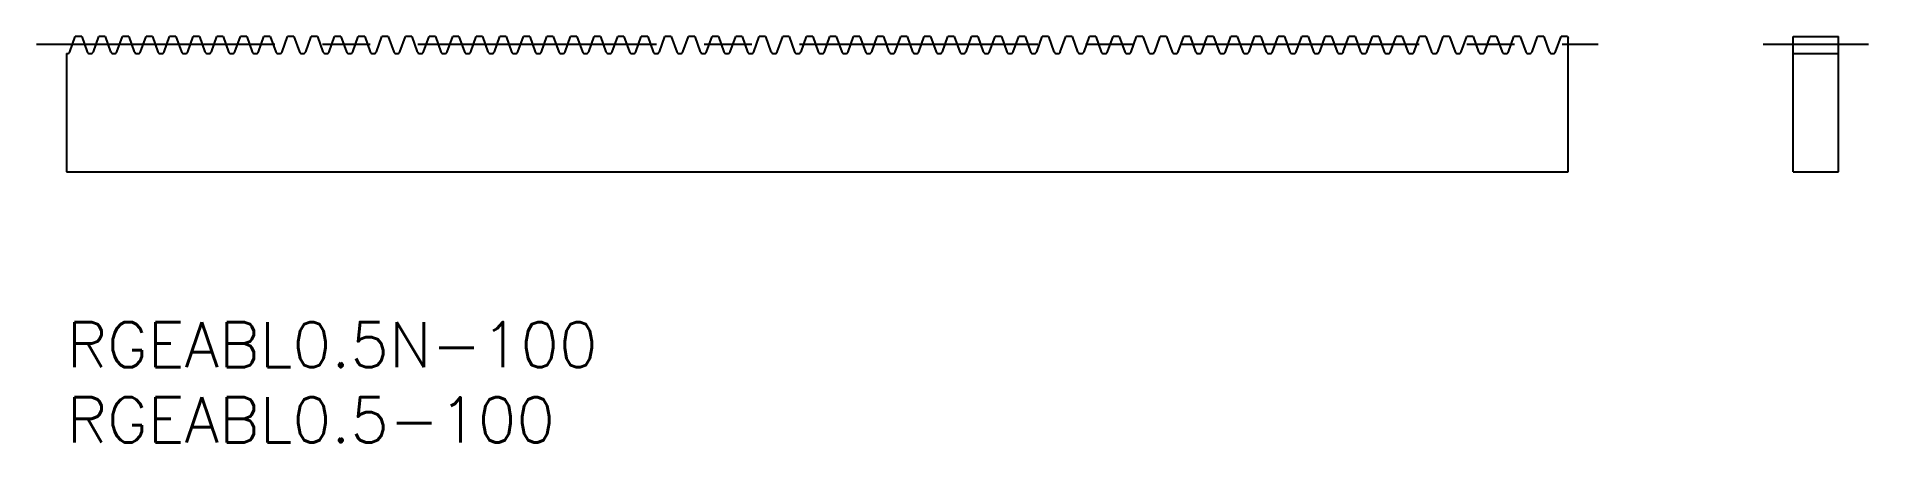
# Model space of a CAD drawing. Extents: x -2 to 120, y -8 to 19.
import ezdxf

# ---------------------------------------------------------------- set-up
doc = ezdxf.new("R2010")
doc.units = 0
doc.header["$LTSCALE"] = 0.5
doc.linetypes.add('CENTER', pattern=[50.8, 31.75, -6.35, 6.35, -6.35])
for name, color, linetype in [('MSM_CENTER', 1, 'CENTER'), ('MSM_CONTINUOUS', 7, 'CONTINUOUS'), ('MSM_PART_NUMBER', 7, 'CONTINUOUS')]:
    doc.layers.add(name, color=color, linetype=linetype)
doc.styles.get("Standard").update_dxf_attribs({"font": 'txt.shx', "height": 3, "bigfont": 'bigfont.shx'})

msp = doc.modelspace()

# ---------------------------------------------------------------- linework, layer by layer
at = {"layer": 'MSM_CENTER'}
for p, q in [((-2, 18.5), (102, 18.5)), ((113, 18.5), (120, 18.5))]:
    msp.add_line(p, q, dxfattribs=at)
at = {"layer": 'MSM_CONTINUOUS'}
for p, q in [((0.21, 18), (0.57, 19)), ((1, 19), (0.57, 19)), ((1, 19), (1.36, 18)), ((1.78, 18), (2.15, 19)), ((2.57, 19), (2.15, 19)), ((2.57, 19), (2.93, 18)), ((3.35, 18), (3.72, 19)), ((4.14, 19), (3.72, 19)), ((4.14, 19), (4.5, 18)), ((4.92, 18), (5.29, 19)), ((5.71, 19), (5.29, 19)), ((5.71, 19), (6.07, 18)), ((6.49, 18), (6.86, 19)), ((7.28, 19), (6.86, 19)), ((7.28, 19), (7.64, 18)), ((8.06, 18), (8.43, 19)), ((8.85, 19), (8.43, 19)), ((8.85, 19), (9.21, 18)), ((9.64, 18), (10, 19)), ((10.42, 19), (10, 19)), ((10.42, 19), (10.78, 18)), ((11.21, 18), (11.57, 19)), ((11.99, 19), (11.57, 19)), ((11.99, 19), (12.36, 18)), ((12.78, 18), (13.14, 19)), ((13.56, 19), (13.14, 19)), ((13.56, 19), (13.93, 18)), ((14.35, 18), (14.71, 19)), ((15.13, 19), (14.71, 19)), ((15.13, 19), (15.5, 18)), ((15.92, 18), (16.28, 19)), ((16.7, 19), (16.28, 19)), ((16.7, 19), (17.07, 18)), ((17.49, 18), (17.85, 19)), ((18.27, 19), (17.85, 19)), ((18.27, 19), (18.64, 18)), ((19.06, 18), (19.42, 19)), ((19.85, 19), (19.42, 19)), ((19.85, 19), (20.21, 18)), ((20.63, 18), (21, 19)), ((21.42, 19), (21, 19)), ((21.42, 19), (21.78, 18)), ((22.2, 18), (22.57, 19)), ((22.99, 19), (22.57, 19)), ((22.99, 19), (23.35, 18)), ((23.77, 18), (24.14, 19)), ((24.56, 19), (24.14, 19)), ((24.56, 19), (24.92, 18)), ((25.34, 18), (25.71, 19)), ((26.13, 19), (25.71, 19)), ((26.13, 19), (26.49, 18)), ((26.91, 18), (27.28, 19)), ((27.7, 19), (27.28, 19)), ((27.7, 19), (28.06, 18)), ((28.49, 18), (28.85, 19)), ((29.27, 19), (28.85, 19)), ((29.27, 19), (29.63, 18)), ((30.06, 18), (30.42, 19)), ((30.84, 19), (30.42, 19)), ((30.84, 19), (31.21, 18)), ((31.63, 18), (31.99, 19)), ((32.41, 19), (31.99, 19)), ((32.41, 19), (32.78, 18)), ((33.2, 18), (33.56, 19)), ((33.98, 19), (33.56, 19)), ((33.98, 19), (34.35, 18)), ((34.77, 18), (35.13, 19)), ((35.55, 19), (35.13, 19)), ((35.55, 19), (35.92, 18)), ((36.34, 18), (36.7, 19)), ((37.12, 19), (36.7, 19)), ((37.12, 19), (37.49, 18)), ((37.91, 18), (38.27, 19)), ((38.7, 19), (38.27, 19)), ((38.7, 19), (39.06, 18)), ((39.48, 18), (39.84, 19)), ((40.27, 19), (39.84, 19)), ((40.27, 19), (40.63, 18)), ((41.05, 18), (41.42, 19)), ((41.84, 19), (41.42, 19)), ((41.84, 19), (42.2, 18)), ((42.62, 18), (42.99, 19)), ((43.41, 19), (42.99, 19)), ((43.41, 19), (43.77, 18)), ((44.19, 18), (44.56, 19)), ((44.98, 19), (44.56, 19)), ((44.98, 19), (45.34, 18)), ((45.76, 18), (46.13, 19)), ((46.55, 19), (46.13, 19)), ((46.55, 19), (46.91, 18)), ((47.33, 18), (47.7, 19)), ((48.12, 19), (47.7, 19)), ((48.12, 19), (48.48, 18)), ((48.91, 18), (49.27, 19)), ((49.69, 19), (49.27, 19)), ((49.69, 19), (50.05, 18)), ((50.48, 18), (50.84, 19)), ((51.26, 19), (50.84, 19)), ((51.26, 19), (51.63, 18)), ((52.05, 18), (52.41, 19)), ((52.83, 19), (52.41, 19)), ((52.83, 19), (53.2, 18)), ((53.62, 18), (53.98, 19)), ((54.4, 19), (53.98, 19)), ((54.4, 19), (54.77, 18)), ((55.19, 18), (55.55, 19)), ((55.97, 19), (55.55, 19)), ((55.97, 19), (56.34, 18)), ((56.76, 18), (57.12, 19)), ((57.54, 19), (57.12, 19)), ((57.54, 19), (57.91, 18)), ((58.33, 18), (58.69, 19)), ((59.12, 19), (58.69, 19)), ((59.12, 19), (59.48, 18)), ((59.9, 18), (60.27, 19)), ((60.69, 19), (60.27, 19)), ((60.69, 19), (61.05, 18)), ((61.47, 18), (61.84, 19)), ((62.26, 19), (61.84, 19)), ((62.26, 19), (62.62, 18)), ((63.04, 18), (63.41, 19)), ((63.83, 19), (63.41, 19)), ((63.83, 19), (64.19, 18)), ((64.61, 18), (64.98, 19)), ((65.4, 19), (64.98, 19)), ((65.4, 19), (65.76, 18)), ((66.18, 18), (66.55, 19)), ((66.97, 19), (66.55, 19)), ((66.97, 19), (67.33, 18)), ((67.76, 18), (68.12, 19)), ((68.54, 19), (68.12, 19)), ((68.54, 19), (68.9, 18)), ((69.33, 18), (69.69, 19)), ((70.11, 19), (69.69, 19)), ((70.11, 19), (70.48, 18)), ((70.9, 18), (71.26, 19)), ((71.68, 19), (71.26, 19)), ((71.68, 19), (72.05, 18)), ((72.47, 18), (72.83, 19)), ((73.25, 19), (72.83, 19)), ((73.25, 19), (73.62, 18)), ((74.04, 18), (74.4, 19)), ((74.82, 19), (74.4, 19)), ((74.82, 19), (75.19, 18)), ((75.61, 18), (75.97, 19)), ((76.39, 19), (75.97, 19)), ((76.39, 19), (76.76, 18)), ((77.18, 18), (77.54, 19)), ((77.97, 19), (77.54, 19)), ((77.97, 19), (78.33, 18)), ((78.75, 18), (79.11, 19)), ((79.54, 19), (79.11, 19)), ((79.54, 19), (79.9, 18)), ((80.32, 18), (80.69, 19)), ((81.11, 19), (80.69, 19)), ((81.11, 19), (81.47, 18)), ((81.89, 18), (82.26, 19)), ((82.68, 19), (82.26, 19)), ((82.68, 19), (83.04, 18)), ((83.46, 18), (83.83, 19)), ((84.25, 19), (83.83, 19)), ((84.25, 19), (84.61, 18)), ((85.03, 18), (85.4, 19)), ((85.82, 19), (85.4, 19)), ((85.82, 19), (86.18, 18)), ((86.6, 18), (86.97, 19)), ((87.39, 19), (86.97, 19)), ((87.39, 19), (87.75, 18)), ((88.18, 18), (88.54, 19)), ((88.96, 19), (88.54, 19)), ((88.96, 19), (89.32, 18)), ((89.75, 18), (90.11, 19)), ((90.53, 19), (90.11, 19)), ((90.53, 19), (90.9, 18)), ((91.32, 18), (91.68, 19)), ((92.1, 19), (91.68, 19)), ((92.1, 19), (92.47, 18)), ((92.89, 18), (93.25, 19)), ((93.67, 19), (93.25, 19)), ((93.67, 19), (94.04, 18)), ((94.46, 18), (94.82, 19)), ((95.24, 19), (94.82, 19)), ((95.24, 19), (95.61, 18)), ((96.03, 18), (96.39, 19)), ((96.81, 19), (96.39, 19)), ((96.81, 19), (97.18, 18)), ((97.6, 18), (97.96, 19)), ((98.39, 19), (97.96, 19)), ((98.39, 19), (98.75, 18)), ((99.17, 18), (99.54, 19)), ((99.96, 19), (99.54, 19)), ((99.96, 19), (100, 18.88)), ((100, 10), (100, 18.88)), ((115, 10), (115, 19)), ((115, 19), (118, 19)), ((118, 10), (118, 19)), ((0, 17.88), (0.03, 17.88)), ((0, 17.88), (0, 10)), ((1.54, 17.88), (1.6, 17.88)), ((3.11, 17.88), (3.17, 17.88)), ((4.68, 17.88), (4.74, 17.88)), ((6.25, 17.88), (6.32, 17.88)), ((7.82, 17.88), (7.89, 17.88)), ((9.39, 17.88), (9.46, 17.88)), ((10.96, 17.88), (11.03, 17.88)), ((12.53, 17.88), (12.6, 17.88)), ((14.11, 17.88), (14.17, 17.88)), ((15.68, 17.88), (15.74, 17.88)), ((17.25, 17.88), (17.31, 17.88)), ((18.82, 17.88), (18.88, 17.88)), ((20.39, 17.88), (20.45, 17.88)), ((21.96, 17.88), (22.02, 17.88)), ((23.53, 17.88), (23.59, 17.88)), ((25.1, 17.88), (25.16, 17.88)), ((26.67, 17.88), (26.74, 17.88)), ((28.24, 17.88), (28.31, 17.88)), ((29.81, 17.88), (29.88, 17.88)), ((31.38, 17.88), (31.45, 17.88)), ((32.95, 17.88), (33.02, 17.88)), ((34.53, 17.88), (34.59, 17.88)), ((36.1, 17.88), (36.16, 17.88)), ((37.67, 17.88), (37.73, 17.88)), ((39.24, 17.88), (39.3, 17.88)), ((40.81, 17.88), (40.87, 17.88)), ((42.38, 17.88), (42.44, 17.88)), ((43.95, 17.88), (44.01, 17.88)), ((45.52, 17.88), (45.59, 17.88)), ((47.09, 17.88), (47.16, 17.88)), ((48.66, 17.88), (48.73, 17.88)), ((50.23, 17.88), (50.3, 17.88)), ((51.8, 17.88), (51.87, 17.88)), ((53.38, 17.88), (53.44, 17.88)), ((54.95, 17.88), (55.01, 17.88)), ((56.52, 17.88), (56.58, 17.88)), ((58.09, 17.88), (58.15, 17.88)), ((59.66, 17.88), (59.72, 17.88)), ((61.23, 17.88), (61.29, 17.88)), ((62.8, 17.88), (62.86, 17.88)), ((64.37, 17.88), (64.43, 17.88)), ((65.94, 17.88), (66.01, 17.88)), ((67.51, 17.88), (67.58, 17.88)), ((69.08, 17.88), (69.15, 17.88)), ((70.65, 17.88), (70.72, 17.88)), ((72.22, 17.88), (72.29, 17.88)), ((73.8, 17.88), (73.86, 17.88)), ((75.37, 17.88), (75.43, 17.88)), ((76.94, 17.88), (77, 17.88)), ((78.51, 17.88), (78.57, 17.88)), ((80.08, 17.88), (80.14, 17.88)), ((81.65, 17.88), (81.71, 17.88)), ((83.22, 17.88), (83.28, 17.88)), ((84.79, 17.88), (84.86, 17.88)), ((86.36, 17.88), (86.43, 17.88)), ((87.93, 17.88), (88, 17.88)), ((89.5, 17.88), (89.57, 17.88)), ((91.07, 17.88), (91.14, 17.88)), ((92.65, 17.88), (92.71, 17.88)), ((94.22, 17.88), (94.28, 17.88)), ((95.79, 17.88), (95.85, 17.88)), ((97.36, 17.88), (97.42, 17.88)), ((98.93, 17.88), (98.99, 17.88)), ((115, 17.88), (118, 17.88)), ((0, 10), (100, 10)), ((115, 10), (118, 10))]:
    msp.add_line(p, q, dxfattribs=at)
for centre, start, end in [((0.03, 18.06), 270, 340), ((1.54, 18.06), 200, 270), ((1.6, 18.06), 270, 340), ((3.11, 18.06), 200, 270), ((3.17, 18.06), 270, 340), ((4.68, 18.06), 200, 270), ((4.74, 18.06), 270, 340), ((6.25, 18.06), 200, 270), ((6.32, 18.06), 270, 340), ((7.82, 18.06), 200, 270), ((7.89, 18.06), 270, 340), ((9.39, 18.06), 200, 270), ((9.46, 18.06), 270, 340), ((10.96, 18.06), 200, 270), ((11.03, 18.06), 270, 340), ((12.53, 18.06), 200, 270), ((12.6, 18.06), 270, 340), ((14.11, 18.06), 200, 270), ((14.17, 18.06), 270, 340), ((15.68, 18.06), 200, 270), ((15.74, 18.06), 270, 340), ((17.25, 18.06), 200, 270), ((17.31, 18.06), 270, 340), ((18.82, 18.06), 200, 270), ((18.88, 18.06), 270, 340), ((20.39, 18.06), 200, 270), ((20.45, 18.06), 270, 340), ((21.96, 18.06), 200, 270), ((22.02, 18.06), 270, 340), ((23.53, 18.06), 200, 270), ((23.59, 18.06), 270, 340), ((25.1, 18.06), 200, 270), ((25.16, 18.06), 270, 340), ((26.67, 18.06), 200, 270), ((26.74, 18.06), 270, 340), ((28.24, 18.06), 200, 270), ((28.31, 18.06), 270, 340), ((29.81, 18.06), 200, 270), ((29.88, 18.06), 270, 340), ((31.38, 18.06), 200, 270), ((31.45, 18.06), 270, 340), ((32.95, 18.06), 200, 270), ((33.02, 18.06), 270, 340), ((34.53, 18.06), 200, 270), ((34.59, 18.06), 270, 340), ((36.1, 18.06), 200, 270), ((36.16, 18.06), 270, 340), ((37.67, 18.06), 200, 270), ((37.73, 18.06), 270, 340), ((39.24, 18.06), 200, 270), ((39.3, 18.06), 270, 340), ((40.81, 18.06), 200, 270), ((40.87, 18.06), 270, 340), ((42.38, 18.06), 200, 270), ((42.44, 18.06), 270, 340), ((43.95, 18.06), 200, 270), ((44.01, 18.06), 270, 340), ((45.52, 18.06), 200, 270), ((45.59, 18.06), 270, 340), ((47.09, 18.06), 200, 270), ((47.16, 18.06), 270, 340), ((48.66, 18.06), 200, 270), ((48.73, 18.06), 270, 340), ((50.23, 18.06), 200, 270), ((50.3, 18.06), 270, 340), ((51.8, 18.06), 200, 270), ((51.87, 18.06), 270, 340), ((53.38, 18.06), 200, 270), ((53.44, 18.06), 270, 340), ((54.95, 18.06), 200, 270), ((55.01, 18.06), 270, 340), ((56.52, 18.06), 200, 270), ((56.58, 18.06), 270, 340), ((58.09, 18.06), 200, 270), ((58.15, 18.06), 270, 340), ((59.66, 18.06), 200, 270), ((59.72, 18.06), 270, 340), ((61.23, 18.06), 200, 270), ((61.29, 18.06), 270, 340), ((62.8, 18.06), 200, 270), ((62.86, 18.06), 270, 340), ((64.37, 18.06), 200, 270), ((64.43, 18.06), 270, 340), ((65.94, 18.06), 200, 270), ((66.01, 18.06), 270, 340), ((67.51, 18.06), 200, 270), ((67.58, 18.06), 270, 340), ((69.08, 18.06), 200, 270), ((69.15, 18.06), 270, 340), ((70.65, 18.06), 200, 270), ((70.72, 18.06), 270, 340), ((72.22, 18.06), 200, 270), ((72.29, 18.06), 270, 340), ((73.8, 18.06), 200, 270), ((73.86, 18.06), 270, 340), ((75.37, 18.06), 200, 270), ((75.43, 18.06), 270, 340), ((76.94, 18.06), 200, 270), ((77, 18.06), 270, 340), ((78.51, 18.06), 200, 270), ((78.57, 18.06), 270, 340), ((80.08, 18.06), 200, 270), ((80.14, 18.06), 270, 340), ((81.65, 18.06), 200, 270), ((81.71, 18.06), 270, 340), ((83.22, 18.06), 200, 270), ((83.28, 18.06), 270, 340), ((84.79, 18.06), 200, 270), ((84.86, 18.06), 270, 340), ((86.36, 18.06), 200, 270), ((86.43, 18.06), 270, 340), ((87.93, 18.06), 200, 270), ((88, 18.06), 270, 340), ((89.5, 18.06), 200, 270), ((89.57, 18.06), 270, 340), ((91.07, 18.06), 200, 270), ((91.14, 18.06), 270, 340), ((92.65, 18.06), 200, 270), ((92.71, 18.06), 270, 340), ((94.22, 18.06), 200, 270), ((94.28, 18.06), 270, 340), ((95.79, 18.06), 200, 270), ((95.85, 18.06), 270, 340), ((97.36, 18.06), 200, 270), ((97.42, 18.06), 270, 340), ((98.93, 18.06), 200, 270), ((98.99, 18.06), 270, 340)]:
    msp.add_arc(centre, 0.19, start, end, dxfattribs=at)

# ---------------------------------------------------------------- texts
at = {"layer": 'MSM_PART_NUMBER', "linetype": 'CONTINUOUS'}
for s, p in [('RGEABL0.5N-100', (0, -3)), ('RGEABL0.5-100', (0, -8))]:
    msp.add_text(s, height=3, dxfattribs=at).set_placement(p)

doc.saveas('drawing.dxf')
